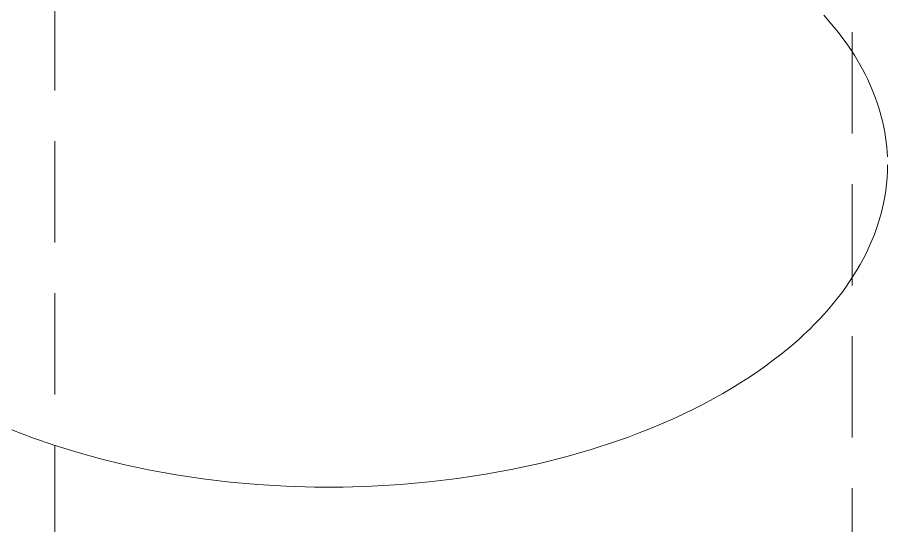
# Model space of a CAD drawing. Header units: millimetres. Extents: x -427 to 4679, y -324 to 2971.
# Drawn here: x 4520.65 to 4531.57, y 1060.19 to 1066.56 of the extents above; entities that cross this region are included whole.
import ezdxf

# ---------------------------------------------------------------- set-up
doc = ezdxf.new("R2010")
doc.units = ezdxf.units.MM
doc.linetypes.add('HIDDEN', pattern=[1.905, 1.27, -0.635])
doc.layers.add('ZANO_R_przerywana', color=7, linetype='HIDDEN', lineweight=0)

msp = doc.modelspace()

# ---------------------------------------------------------------- linework, layer by layer
at = {"layer": 'ZANO_R_przerywana'}
for p, q in [((4531.123, 1070.187), (4531.123, 972.3)), ((4521.123, 972.3), (4521.123, 1067.729)), ((4530.817, 1066.537), (4530.768, 1066.591)), ((4530.863, 1066.483), (4530.817, 1066.537)), ((4530.909, 1066.428), (4530.863, 1066.483)), ((4530.953, 1066.372), (4530.909, 1066.428)), ((4530.996, 1066.316), (4530.953, 1066.372)), ((4531.037, 1066.259), (4530.996, 1066.316)), ((4531.077, 1066.202), (4531.037, 1066.259)), ((4531.116, 1066.145), (4531.077, 1066.202)), ((4531.153, 1066.087), (4531.116, 1066.145)), ((4531.188, 1066.029), (4531.153, 1066.087)), ((4531.222, 1065.97), (4531.188, 1066.029)), ((4531.255, 1065.911), (4531.222, 1065.97)), ((4531.286, 1065.852), (4531.255, 1065.911)), ((4531.315, 1065.793), (4531.286, 1065.852)), ((4531.343, 1065.733), (4531.315, 1065.793)), ((4531.369, 1065.673), (4531.343, 1065.733)), ((4531.394, 1065.612), (4531.369, 1065.673)), ((4531.417, 1065.551), (4531.394, 1065.612)), ((4531.439, 1065.491), (4531.417, 1065.551)), ((4531.459, 1065.43), (4531.439, 1065.491)), ((4531.477, 1065.368), (4531.459, 1065.43)), ((4531.493, 1065.307), (4531.477, 1065.368)), ((4531.508, 1065.245), (4531.493, 1065.307)), ((4531.522, 1065.184), (4531.508, 1065.245)), ((4531.533, 1065.122), (4531.522, 1065.184)), ((4531.543, 1065.06), (4531.533, 1065.122)), ((4531.552, 1064.999), (4531.543, 1065.06)), ((4531.558, 1064.937), (4531.552, 1064.999)), ((4531.564, 1064.875), (4531.558, 1064.937)), ((4531.567, 1064.813), (4531.564, 1064.875)), ((4531.568, 1064.633), (4531.569, 1064.714)), ((4531.563, 1064.552), (4531.568, 1064.633)), ((4531.556, 1064.471), (4531.563, 1064.552)), ((4531.534, 1064.311), (4531.547, 1064.391)), ((4531.547, 1064.391), (4531.556, 1064.471)), ((4531.519, 1064.231), (4531.534, 1064.311)), ((4531.501, 1064.152), (4531.519, 1064.231)), ((4531.457, 1063.995), (4531.48, 1064.073)), ((4531.48, 1064.073), (4531.501, 1064.152)), ((4531.432, 1063.917), (4531.457, 1063.995)), ((4531.373, 1063.763), (4531.403, 1063.84)), ((4531.403, 1063.84), (4531.432, 1063.917)), ((4531.34, 1063.688), (4531.373, 1063.763)), ((4531.304, 1063.612), (4531.34, 1063.688)), ((4531.226, 1063.464), (4531.266, 1063.538)), ((4531.266, 1063.538), (4531.304, 1063.612)), ((4531.184, 1063.392), (4531.226, 1063.464)), ((4531.093, 1063.249), (4531.139, 1063.32)), ((4531.139, 1063.32), (4531.184, 1063.392)), ((4530.993, 1063.109), (4531.044, 1063.178)), ((4531.044, 1063.178), (4531.093, 1063.249)), ((4530.941, 1063.041), (4530.993, 1063.109)), ((4530.83, 1062.907), (4530.886, 1062.973)), ((4530.886, 1062.973), (4530.941, 1063.041)), ((4530.772, 1062.841), (4530.83, 1062.907)), ((4530.651, 1062.714), (4530.713, 1062.777)), ((4530.713, 1062.777), (4530.772, 1062.841)), ((4530.524, 1062.59), (4530.589, 1062.651)), ((4530.589, 1062.651), (4530.651, 1062.714)), ((4530.392, 1062.471), (4530.459, 1062.53)), ((4530.459, 1062.53), (4530.524, 1062.59)), ((4530.233, 1062.34), (4530.323, 1062.413)), ((4530.323, 1062.413), (4530.392, 1062.471)), ((4530.14, 1062.267), (4530.233, 1062.34)), ((4529.942, 1062.124), (4530.043, 1062.195)), ((4530.043, 1062.195), (4530.14, 1062.267)), ((4529.837, 1062.053), (4529.942, 1062.124)), ((4529.617, 1061.914), (4529.729, 1061.983)), ((4529.729, 1061.983), (4529.837, 1062.053)), ((4529.502, 1061.847), (4529.617, 1061.914)), ((4529.26, 1061.715), (4529.383, 1061.78)), ((4529.383, 1061.78), (4529.502, 1061.847)), ((4529.004, 1061.588), (4529.134, 1061.65)), ((4529.134, 1061.65), (4529.26, 1061.715)), ((4528.871, 1061.526), (4529.004, 1061.588)), ((4528.595, 1061.408), (4528.735, 1061.466)), ((4528.735, 1061.466), (4528.871, 1061.526)), ((4520.583, 1061.392), (4520.843, 1061.293)), ((4528.306, 1061.297), (4528.452, 1061.352)), ((4528.452, 1061.352), (4528.595, 1061.408)), ((4520.843, 1061.293), (4521.116, 1061.199)), ((4527.85, 1061.144), (4528.157, 1061.244)), ((4528.157, 1061.244), (4528.306, 1061.297)), ((4521.116, 1061.199), (4521.401, 1061.11)), ((4521.401, 1061.11), (4521.697, 1061.029)), ((4527.532, 1061.053), (4527.85, 1061.144)), ((4521.697, 1061.029), (4522.003, 1060.954)), ((4527.204, 1060.97), (4527.532, 1061.053)), ((4522.003, 1060.954), (4522.32, 1060.887)), ((4522.32, 1060.887), (4522.646, 1060.828)), ((4526.524, 1060.834), (4526.868, 1060.897)), ((4526.868, 1060.897), (4527.204, 1060.97)), ((4522.646, 1060.828), (4522.981, 1060.778)), ((4522.981, 1060.778), (4523.323, 1060.737)), ((4525.819, 1060.738), (4526.174, 1060.78)), ((4526.174, 1060.78), (4526.524, 1060.834)), ((4523.323, 1060.737), (4523.671, 1060.706)), ((4523.671, 1060.706), (4524.024, 1060.685)), ((4524.024, 1060.685), (4524.381, 1060.674)), ((4524.381, 1060.674), (4524.741, 1060.674)), ((4524.741, 1060.674), (4525.101, 1060.684)), ((4525.101, 1060.684), (4525.461, 1060.706)), ((4525.461, 1060.706), (4525.819, 1060.738))]:
    msp.add_line(p, q, dxfattribs=at)

doc.saveas('drawing.dxf')
